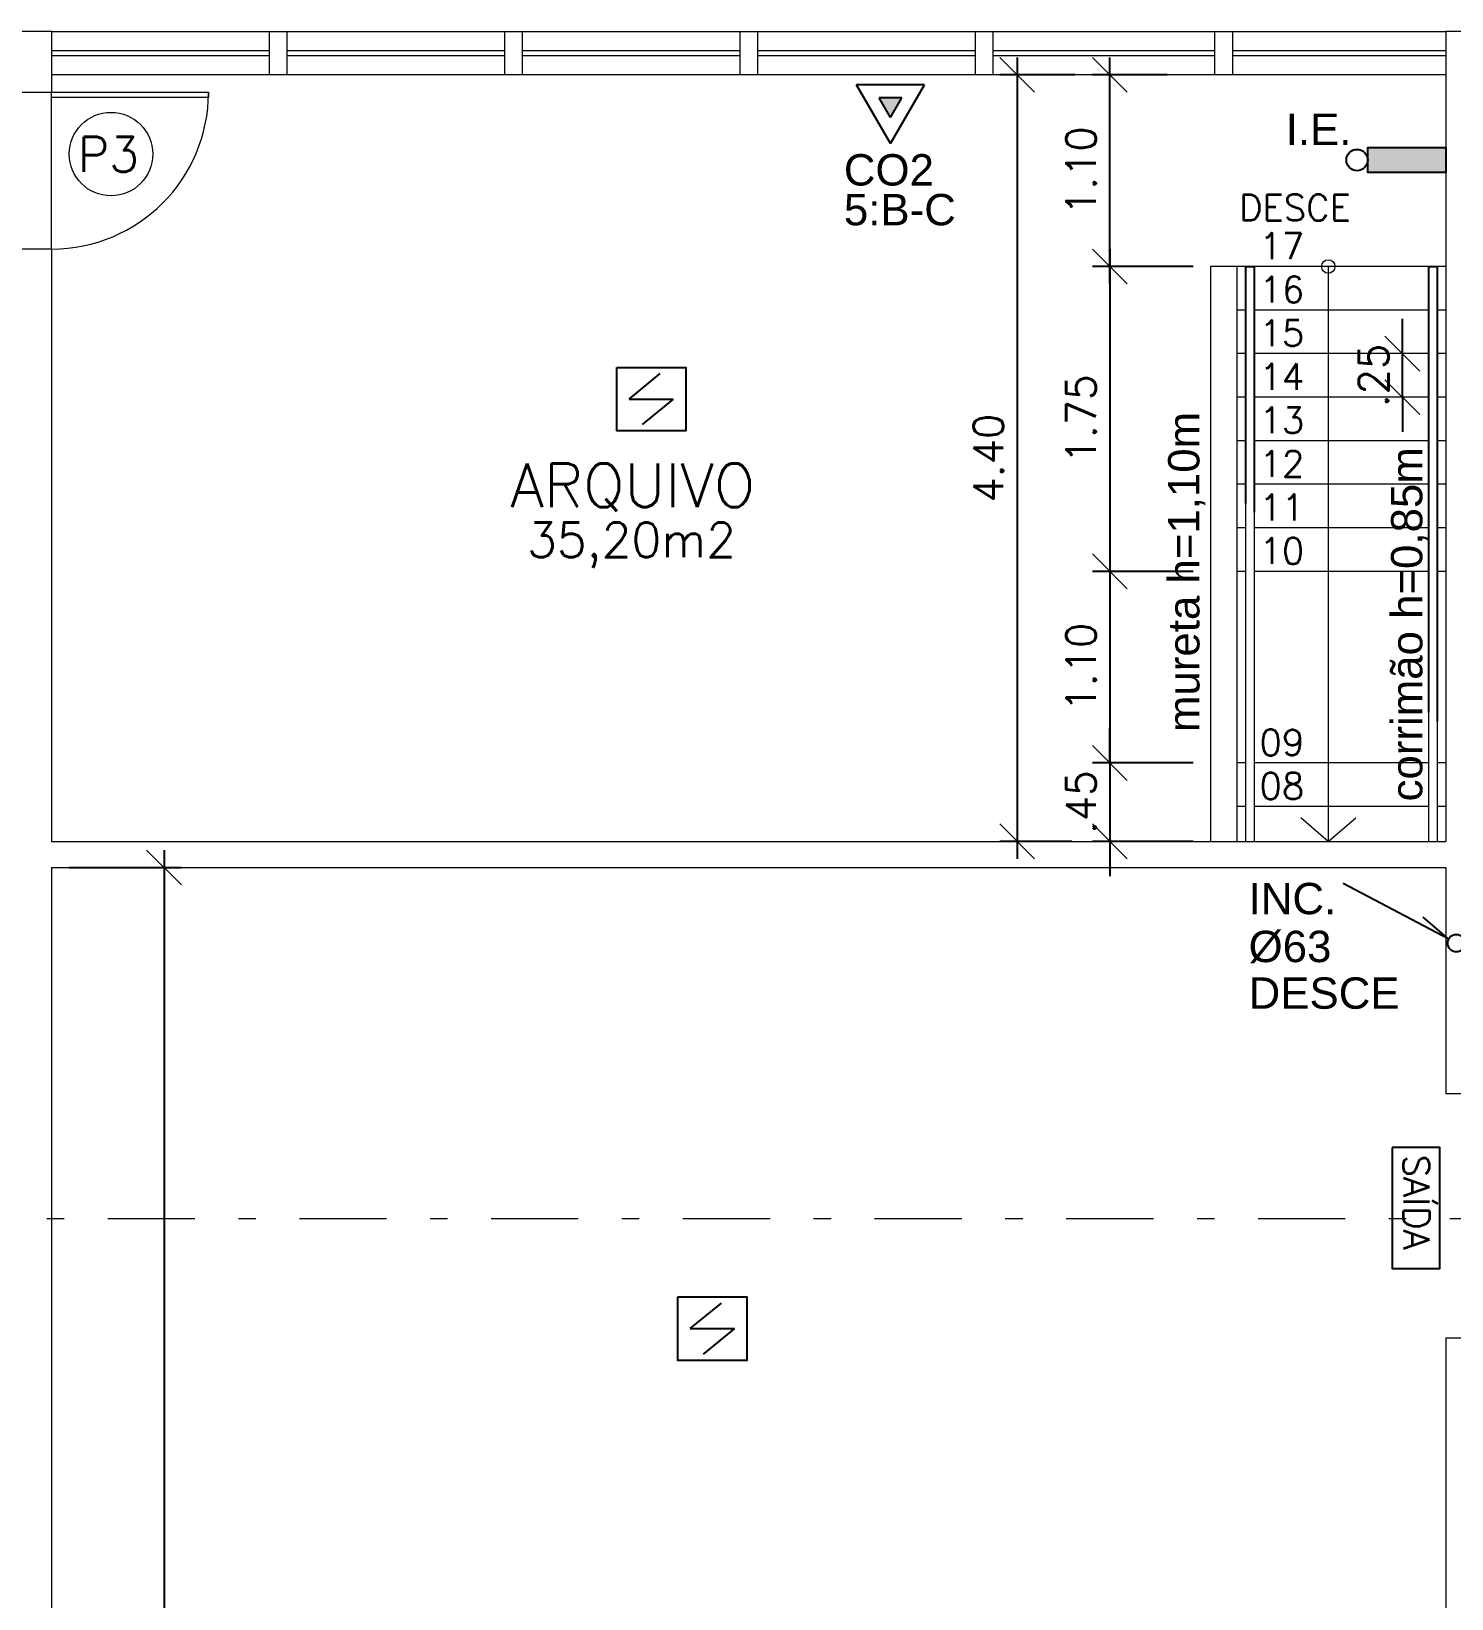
# Model space of a CAD drawing. Header units: millimetres. Extents: x 521 to 1055, y 261 to 520.
# Drawn here: x 685.69 to 693.84, y 495.72 to 504.72 of the extents above; entities that cross this region are included whole.
import ezdxf
from ezdxf.enums import TextEntityAlignment as Align

# ---------------------------------------------------------------- set-up
doc = ezdxf.new("R2010")
doc.units = ezdxf.units.MM
for name, pattern in [('CONTINU', [0]), ('DASHDOT', [1, 0.5, -0.25, 0, -0.25]), ('DASHDOTX2', [2, 1, -0.5, 0, -0.5])]:
    doc.linetypes.add(name, pattern=pattern)
doc.layers.add('0.1', color=8, linetype='Continuous', lineweight=13)
doc.layers.add('ppci', color=8, linetype='Continuous')
doc.styles.add('80X50', font='romans.shx')
doc.styles.add('ROMANS', font='romans')
doc.styles.get("Standard").update_dxf_attribs({"font": 'romans.shx'})
doc.styles.add('STYLE1', font='sanss___.ttf')
doc.dimstyles.new('Fares Eng - 50', dxfattribs={"dimscale": 2, "dimtxt": 0.085, "dimasz": 0.1, "dimexe": 0.05, "dimexo": 0.05, "dimgap": 0.04, "dimtad": 1, "dimzin": 4, "dimdsep": 46, "dimtxsty": 'ROMANS', "dimblk1": 'OBLIQUE', "dimblk2": 'OBLIQUE', "dimsah": 1, "dimcen": 0.05, "dimdle": 0.05, "dimclrd": 8, "dimclre": 8, "dimclrt": 8, "dimaunit": 1, "dimadec": 0, "dimazin": 0, "dimtfac": 1, "dimtix": 1, "dimtmove": 2, "dimatfit": 0, "dimldrblk": 'OPEN90', "dimfxl": 1, "dimtolj": 1, "dimtzin": 0, "dimarcsym": 0})

# ---------------------------------------------------------------- blocks, each defined once
blk = doc.blocks.new('ÁREA')
for p in [(0.00005, 0.003762), (0, 0)]:
    blk.add_attdef('COMPARTIMENTO', text='', height=0.0025).set_placement(p, align=Align.CENTER)
at = {"color": 1}
for p in [(-0.00005, -0.003762), (-0.000099, -0.007523)]:
    blk.add_attdef('ÁREA', text='', height=0.002, dxfattribs=at).set_placement(p, align=Align.CENTER)
blk = doc.blocks.new('_OBLIQUE')
at = {"color": 0, "linetype": 'ByBlock'}
blk.add_line((-0.5, -0.5), (0.5, 0.5), dxfattribs=at)
blk = doc.blocks.new('*D203')
at = {"layer": '0.1', "color": 8, "linetype": 'CONTINU', "lineweight": -2, "transparency": 16777216}
for p, q in [((691.8745, 503.2669), (691.8745, 504.5669)), ((692.2027, 504.4669), (691.7745, 504.4669)), ((692.3527, 503.3669), (691.7745, 503.3669))]:
    blk.add_line(p, q, dxfattribs=at)
at = {"layer": 'DEFPOINTS', "color": 0, "linetype": 'CONTINU', "lineweight": -2, "transparency": 16777216}
for p in [(691.8745, 504.4669), (692.3027, 504.4669), (692.4527, 503.3669)]:
    blk.add_point(p, dxfattribs=at)
at = {"layer": '0.1', "color": 8, "linetype": 'CONTINU', "lineweight": -2, "transparency": 16777216, "xscale": 0.2, "yscale": 0.2, "zscale": 0.2}
for p, rotation in [((691.8745, 504.4669), 90), ((691.8745, 503.3669), 270)]:
    blk.add_blockref('_OBLIQUE', p, dxfattribs=dict(at, rotation=rotation))
at = {"layer": '0.1', "color": 8, "linetype": 'CONTINU', "transparency": 16777216, "insert": (691.7095, 503.9169), "char_height": 0.17, "attachment_point": 5, "rotation": 90, "style": 'ROMANS'}
blk.add_mtext('\\A1;1.10', dxfattribs=at)
blk = doc.blocks.new('_Open90')
at = {"color": 0, "linetype": 'ByBlock', "lineweight": -2}
for p, q in [((-0.5, 0.5), (0, 0)), ((0, 0), (-1, 0)), ((0, 0), (-0.5, -0.5))]:
    blk.add_line(p, q, dxfattribs=at)
blk = doc.blocks.new('*D204')
at = {"layer": '0.1', "color": 8, "linetype": 'CONTINU', "lineweight": -2, "transparency": 16777216}
for p, q in [((691.8745, 503.4669), (691.8745, 501.5169)), ((692.3527, 503.3669), (691.7745, 503.3669)), ((692.3527, 501.6169), (691.7745, 501.6169))]:
    blk.add_line(p, q, dxfattribs=at)
at = {"layer": 'DEFPOINTS', "color": 0, "linetype": 'CONTINU', "lineweight": -2, "transparency": 16777216}
for p in [(692.4527, 503.3669), (691.8745, 501.6169), (692.4527, 501.6169)]:
    blk.add_point(p, dxfattribs=at)
at = {"layer": '0.1', "color": 8, "linetype": 'CONTINU', "lineweight": -2, "transparency": 16777216, "xscale": 0.2, "yscale": 0.2, "zscale": 0.2}
for p, rotation in [((691.8745, 503.3669), 90), ((691.8745, 501.6169), 270)]:
    blk.add_blockref('_OBLIQUE', p, dxfattribs=dict(at, rotation=rotation))
at = {"layer": '0.1', "color": 8, "linetype": 'CONTINU', "transparency": 16777216, "insert": (691.7095, 502.4919), "char_height": 0.17, "attachment_point": 5, "rotation": 90, "style": 'ROMANS'}
blk.add_mtext('\\A1;1.75', dxfattribs=at)
blk = doc.blocks.new('*D205')
at = {"layer": '0.1', "color": 8, "linetype": 'CONTINU', "lineweight": -2, "transparency": 16777216}
for p, q in [((691.8745, 501.7169), (691.8745, 500.4169)), ((692.3527, 501.6169), (691.7745, 501.6169)), ((692.3527, 500.5169), (691.7745, 500.5169))]:
    blk.add_line(p, q, dxfattribs=at)
at = {"layer": 'DEFPOINTS', "color": 0, "linetype": 'CONTINU', "lineweight": -2, "transparency": 16777216}
for p in [(692.4527, 501.6169), (691.8745, 500.5169), (692.4527, 500.5169)]:
    blk.add_point(p, dxfattribs=at)
at = {"layer": '0.1', "color": 8, "linetype": 'CONTINU', "lineweight": -2, "transparency": 16777216, "xscale": 0.2, "yscale": 0.2, "zscale": 0.2}
for p, rotation in [((691.8745, 501.6169), 90), ((691.8745, 500.5169), 270)]:
    blk.add_blockref('_OBLIQUE', p, dxfattribs=dict(at, rotation=rotation))
at = {"layer": '0.1', "color": 8, "linetype": 'CONTINU', "transparency": 16777216, "insert": (691.7095, 501.0669), "char_height": 0.17, "attachment_point": 5, "rotation": 90, "style": 'ROMANS'}
blk.add_mtext('\\A1;1.10', dxfattribs=at)
blk = doc.blocks.new('*D206')
at = {"layer": '0.1', "color": 8, "linetype": 'CONTINU', "lineweight": -2, "transparency": 16777216}
for p, q in [((691.8745, 500.5169), (691.8745, 500.7169)), ((692.3527, 500.5169), (691.7745, 500.5169)), ((691.8745, 500.5169), (691.8745, 500.0669)), ((692.3527, 500.0669), (691.7745, 500.0669)), ((691.8745, 500.0669), (691.8745, 499.8669))]:
    blk.add_line(p, q, dxfattribs=at)
at = {"layer": 'DEFPOINTS', "color": 0, "linetype": 'CONTINU', "lineweight": -2, "transparency": 16777216}
for p in [(692.4527, 500.5169), (691.8745, 500.0669), (692.4527, 500.0669)]:
    blk.add_point(p, dxfattribs=at)
at = {"layer": '0.1', "color": 8, "linetype": 'CONTINU', "lineweight": -2, "transparency": 16777216, "xscale": 0.2, "yscale": 0.2, "zscale": 0.2}
for p, rotation in [((691.8745, 500.5169), 270), ((691.8745, 500.0669), 90)]:
    blk.add_blockref('_OBLIQUE', p, dxfattribs=dict(at, rotation=rotation))
at = {"layer": '0.1', "color": 8, "linetype": 'CONTINU', "transparency": 16777216, "insert": (691.7095, 500.2919), "char_height": 0.17, "attachment_point": 5, "rotation": 90, "style": 'ROMANS'}
blk.add_mtext('\\A1;.45', dxfattribs=at)
blk = doc.blocks.new('*D207')
at = {"layer": '0.1', "color": 8, "linetype": 'CONTINU', "lineweight": -2, "transparency": 16777216}
for p, q in [((691.3428, 504.5669), (691.3428, 499.9669)), ((691.6745, 504.4669), (691.2428, 504.4669)), ((691.6572, 500.0669), (691.2428, 500.0669))]:
    blk.add_line(p, q, dxfattribs=at)
at = {"layer": 'DEFPOINTS', "color": 0, "linetype": 'CONTINU', "lineweight": -2, "transparency": 16777216}
for p in [(691.7745, 504.4669), (691.3428, 500.0669), (691.7572, 500.0669)]:
    blk.add_point(p, dxfattribs=at)
at = {"layer": '0.1', "color": 8, "linetype": 'CONTINU', "lineweight": -2, "transparency": 16777216, "xscale": 0.2, "yscale": 0.2, "zscale": 0.2}
for p, rotation in [((691.3428, 504.4669), 90), ((691.3428, 500.0669), 270)]:
    blk.add_blockref('_OBLIQUE', p, dxfattribs=dict(at, rotation=rotation))
at = {"layer": '0.1', "color": 8, "linetype": 'CONTINU', "transparency": 16777216, "insert": (691.1778, 502.2669), "char_height": 0.17, "attachment_point": 5, "rotation": 90, "style": 'ROMANS'}
blk.add_mtext('\\A1;4.40', dxfattribs=at)
blk = doc.blocks.new('*D208')
at = {"layer": '0.1', "color": 8, "linetype": 'CONTINU', "lineweight": -2, "transparency": 16777216}
for p, q in [((693.5528, 502.8669), (693.5528, 503.0669)), ((693.5528, 502.6169), (693.5528, 502.8669)), ((693.5528, 502.6169), (693.5528, 502.4169))]:
    blk.add_line(p, q, dxfattribs=at)
at = {"layer": 'DEFPOINTS', "color": 0, "linetype": 'CONTINU', "lineweight": -2, "transparency": 16777216}
for p in [(693.5528, 502.8669), (693.5528, 502.8669), (693.5528, 502.6169)]:
    blk.add_point(p, dxfattribs=at)
at = {"layer": '0.1', "color": 8, "linetype": 'CONTINU', "lineweight": -2, "transparency": 16777216, "xscale": 0.2, "yscale": 0.2, "zscale": 0.2}
for p, rotation in [((693.5528, 502.8669), 270), ((693.5528, 502.6169), 90)]:
    blk.add_blockref('_OBLIQUE', p, dxfattribs=dict(at, rotation=rotation))
at = {"layer": '0.1', "color": 8, "linetype": 'CONTINU', "transparency": 16777216, "insert": (693.3878, 502.7419), "char_height": 0.17, "attachment_point": 5, "rotation": 90, "style": 'ROMANS'}
blk.add_mtext('\\A1;.25', dxfattribs=at)
blk = doc.blocks.new('*D3379')
at = {"layer": '0.1', "color": 8, "linetype": 'CONTINU', "lineweight": -2, "transparency": 16777216}
for p, q in [((686.4479, 500.0169), (686.4479, 489.8669)), ((685.9027, 499.9169), (686.5479, 499.9169)), ((685.9027, 489.9669), (686.5479, 489.9669))]:
    blk.add_line(p, q, dxfattribs=at)
at = {"layer": 'DEFPOINTS', "color": 0, "linetype": 'CONTINU', "lineweight": -2, "transparency": 16777216}
for p in [(685.8027, 499.9169), (685.8027, 489.9669), (686.4479, 489.9669)]:
    blk.add_point(p, dxfattribs=at)
at = {"layer": '0.1', "color": 8, "linetype": 'CONTINU', "lineweight": -2, "transparency": 16777216, "xscale": 0.2, "yscale": 0.2, "zscale": 0.2}
for p, rotation in [((686.4479, 499.9169), 90), ((686.4479, 489.9669), 270)]:
    blk.add_blockref('_OBLIQUE', p, dxfattribs=dict(at, rotation=rotation))
at = {"layer": '0.1', "color": 8, "linetype": 'CONTINU', "lineweight": -2, "transparency": 16777216, "insert": (686.2829, 494.9419), "char_height": 0.17, "attachment_point": 5, "rotation": 90, "style": 'ROMANS'}
blk.add_mtext('\\A1;9.95', dxfattribs=at)

msp = doc.modelspace()

# ---------------------------------------------------------------- hatches: boundary and pattern name
at = {"layer": 'ppci'}
for points in [[(690.61566, 504.22254), (690.68075, 504.33529), (690.55056, 504.33529)], [(693.35419, 504.04939), (693.35419, 503.90689), (693.80272, 503.90689), (693.80272, 504.04939)]]:
    msp.add_hatch(color=10, dxfattribs=at).paths.add_polyline_path(points)

# ---------------------------------------------------------------- linework, layer by layer
at = {"layer": '0.1', "color": 7}
for p, q in [((685.80272, 504.71692), (685.55272, 504.71692)), ((685.80272, 504.71692), (685.80272, 504.36692)), ((693.95272, 504.71692), (693.80272, 504.71692)), ((693.80272, 504.71692), (693.80272, 500.06692)), ((685.55272, 504.36692), (685.80272, 504.36692)), ((685.80272, 503.46692), (685.55272, 503.46692)), ((685.80272, 503.46692), (685.80272, 500.06692)), ((685.80272, 500.06692), (693.80272, 500.06692)), ((685.80272, 499.91692), (693.80272, 499.91692)), ((685.80272, 499.91692), (685.80272, 489.71692)), ((693.80272, 499.91692), (693.80272, 498.61692)), ((693.95272, 498.61692), (693.80272, 498.61692)), ((693.80272, 497.21692), (693.95272, 497.21692)), ((693.80272, 497.21692), (693.80272, 489.71692))]:
    msp.add_line(p, q, dxfattribs=at)
at = {"layer": '0.1', "color": 8}
for p, q in [((685.80272, 504.71692), (687.05272, 504.71692)), ((687.15272, 504.71692), (688.40272, 504.71692)), ((688.50272, 504.71692), (689.75272, 504.71692)), ((689.85272, 504.71692), (691.10272, 504.71692)), ((691.20272, 504.71692), (692.47772, 504.71692)), ((692.57772, 504.71692), (693.80272, 504.71692)), ((685.80272, 504.60692), (687.05272, 504.60692)), ((687.15272, 504.60692), (688.40272, 504.60692)), ((688.50272, 504.60692), (689.75272, 504.60692)), ((689.85272, 504.60692), (691.10272, 504.60692)), ((691.20272, 504.60692), (692.47772, 504.60692)), ((692.57772, 504.60692), (693.80272, 504.60692)), ((687.05272, 504.57692), (685.80272, 504.57692)), ((688.40272, 504.57692), (687.15272, 504.57692)), ((689.75272, 504.57692), (688.50272, 504.57692)), ((691.10272, 504.57692), (689.85272, 504.57692)), ((692.47772, 504.57692), (691.20272, 504.57692)), ((693.80272, 504.57692), (692.57772, 504.57692)), ((687.05272, 504.46692), (685.80272, 504.46692)), ((688.40272, 504.46692), (687.15272, 504.46692)), ((689.75272, 504.46692), (688.50272, 504.46692)), ((691.10272, 504.46692), (689.85272, 504.46692)), ((692.47772, 504.46692), (691.20272, 504.46692)), ((693.80272, 504.46692), (692.57772, 504.46692)), ((692.45272, 503.36692), (692.45272, 500.06692)), ((692.60272, 503.36692), (692.45272, 503.36692)), ((692.60272, 503.36692), (692.60272, 500.06692)), ((692.65272, 503.36692), (692.60272, 503.36692)), ((693.70272, 503.36692), (692.70272, 503.36692)), ((693.12772, 503.36692), (693.12772, 500.06692)), ((693.80272, 503.36692), (693.75272, 503.36692)), ((692.65272, 503.11692), (692.60272, 503.11692)), ((693.70272, 503.11692), (692.70272, 503.11692)), ((693.80272, 503.11692), (693.75272, 503.11692)), ((692.65272, 502.86692), (692.60272, 502.86692)), ((693.70272, 502.86692), (692.70272, 502.86692)), ((693.80272, 502.86692), (693.75272, 502.86692)), ((693.70272, 502.61692), (692.70272, 502.61692)), ((693.70272, 502.36692), (692.70272, 502.36692)), ((693.70272, 502.11692), (692.70272, 502.11692)), ((692.65272, 502.0064), (692.65272, 500.06692)), ((692.70272, 501.9564), (692.70272, 500.06692)), ((692.65272, 501.86692), (692.60272, 501.86692)), ((692.7922, 501.86692), (692.70272, 501.86692)), ((693.70272, 501.86692), (692.7922, 501.86692)), ((692.65272, 501.61692), (692.60272, 501.61692)), ((692.8922, 501.61692), (692.70272, 501.61692)), ((693.70272, 501.61692), (692.8922, 501.61692)), ((693.70272, 500.8064), (693.70272, 500.06692)), ((693.75272, 500.7564), (693.75272, 500.06692)), ((692.65272, 500.51692), (692.60272, 500.51692)), ((693.70272, 500.51692), (692.70272, 500.51692)), ((693.80272, 500.51692), (693.75272, 500.51692)), ((692.65272, 500.26692), (692.60272, 500.26692)), ((693.70272, 500.26692), (692.70272, 500.26692)), ((693.80272, 500.26692), (693.75272, 500.26692)), ((693.12772, 500.06692), (692.97031, 500.20167)), ((693.12772, 500.06692), (693.28513, 500.20167))]:
    msp.add_line(p, q, dxfattribs=at)
at = {"layer": '0.1', "color": 8, "linetype": 'CONTINU'}
msp.add_line((685.80272, 503.46692), (685.80272, 504.36692), dxfattribs=at)
at = {"layer": '0.1', "color": 8, "linetype": 'DASHDOT', "ltscale": 0.2}
for p, q in [((692.65272, 502.61692), (692.60272, 502.61692)), ((693.80272, 502.61692), (693.75272, 502.61692)), ((692.65272, 502.36692), (692.60272, 502.36692)), ((693.80272, 502.36692), (693.75272, 502.36692)), ((692.65272, 502.11692), (692.60272, 502.11692)), ((693.80272, 502.11692), (693.75272, 502.11692)), ((693.80272, 501.86692), (693.75272, 501.86692)), ((693.80272, 501.61692), (693.75272, 501.61692))]:
    msp.add_line(p, q, dxfattribs=at)
at = {"layer": '0.1', "color": 8, "linetype": 'DASHDOTX2', "ltscale": 0.5}
msp.add_line((667.42476, 497.90205), (756.12641, 497.90205), dxfattribs=at)
at = {"layer": '0.1', "color": 8}
for points in [[(687.05272, 504.71692), (687.15272, 504.71692), (687.15272, 504.46692), (687.05272, 504.46692)], [(688.40272, 504.71692), (688.50272, 504.71692), (688.50272, 504.46692), (688.40272, 504.46692)], [(689.75272, 504.71692), (689.85272, 504.71692), (689.85272, 504.46692), (689.75272, 504.46692)], [(691.10272, 504.71692), (691.20272, 504.71692), (691.20272, 504.46692), (691.10272, 504.46692)], [(692.47772, 504.71692), (692.57772, 504.71692), (692.57772, 504.46692), (692.47772, 504.46692)], [(685.80272, 504.36692), (686.70272, 504.36692), (686.70272, 504.33692), (685.80272, 504.33692)]]:
    msp.add_lwpolyline(points, close=True, dxfattribs=at)
for centre, radius in [((686.14334, 504.01234), 0.23964), ((693.12772, 503.36692), 0.03865)]:
    msp.add_circle(centre, radius, dxfattribs=at)
at = {"layer": '0.1', "color": 8, "linetype": 'CONTINU'}
msp.add_arc((685.80272, 504.36692), 0.9, 270, 360, dxfattribs=at)
at = {"layer": 'ppci', "color": 10, "linetype": 'Continuous'}
for p, q in [((690.81066, 504.41029), (690.42066, 504.41029)), ((690.61566, 504.07254), (690.42066, 504.41029)), ((690.61566, 504.07254), (690.81066, 504.41029)), ((690.68075, 504.33529), (690.55056, 504.33529)), ((690.61566, 504.22254), (690.55056, 504.33529)), ((690.61566, 504.22254), (690.68075, 504.33529)), ((689.11614, 502.60547), (689.29477, 502.75178)), ((689.11614, 502.60547), (689.36945, 502.60547)), ((689.36945, 502.60547), (689.19082, 502.45916)), ((689.46693, 497.26948), (689.64556, 497.4158)), ((689.46693, 497.26948), (689.72024, 497.26948)), ((689.72024, 497.26948), (689.54161, 497.12317))]:
    msp.add_line(p, q, dxfattribs=at)
at = {"layer": 'ppci', "color": 10}
for p, q in [((692.65272, 503.36692), (692.65272, 502.0064)), ((692.65272, 503.36692), (692.70272, 503.36692)), ((692.70272, 503.36692), (692.70272, 501.9564)), ((693.70272, 503.36692), (693.70272, 500.8064)), ((693.70272, 503.36692), (693.75272, 503.36692)), ((693.75272, 503.36692), (693.75272, 500.7564)), ((693.81867, 499.50568), (693.21272, 499.82413)), ((693.81867, 499.50568), (693.67256, 499.63091))]:
    msp.add_line(p, q, dxfattribs=at)
msp.add_lwpolyline([(693.80272, 504.04939), (693.80272, 503.90689), (693.35419, 503.90689), (693.35419, 504.04939)], close=True, dxfattribs=at)
at = {"layer": 'ppci', "color": 10, "linetype": 'Continuous'}
for points in [[(689.0449, 502.78768), (689.44069, 502.78768), (689.44069, 502.42326), (689.0449, 502.42326)], [(689.39569, 497.45169), (689.79148, 497.45169), (689.79148, 497.08727), (689.39569, 497.08727)]]:
    msp.add_lwpolyline(points, close=True, dxfattribs=at)
at = {"layer": 'ppci', "color": 10, "linetype": 'CONTINU'}
msp.add_lwpolyline([(693.49393, 498.30903), (693.49393, 497.61501), (693.76875, 497.61501), (693.76875, 498.30903)], close=True, dxfattribs=at)
at = {"layer": 'ppci', "color": 10}
for centre, radius in [((693.29302, 503.97814), 0.06117), ((693.86293, 499.48242), 0.05)]:
    msp.add_circle(centre, radius, dxfattribs=at)

# ---------------------------------------------------------------- block references
at = {"layer": '0.1', "color": 8}
ref = msp.add_blockref('ÁREA', (689.13657, 501.98613), dxfattribs=dict(at, xscale=133.3333333333333, yscale=133.3333333333333, zscale=133.3333333333333))
ref.add_attrib('COMPARTIMENTO', 'ARQUIVO', dxfattribs={"layer": '0', "color": 3, "height": 0.25}).set_placement((689.13657, 501.98613), align=Align.CENTER)
ref.add_attrib('ÁREA', '35,20m2', dxfattribs={"layer": '0', "color": 1, "height": 0.2}).set_placement((689.12994, 501.69818), align=Align.CENTER)

# ---------------------------------------------------------------- texts
msp.add_text('P3', height=0.2, dxfattribs=at).set_placement((685.95273, 503.91083))
at = {"layer": '0.1', "color": 8, "style": '80X50'}
for s, p in [('DESCE', (692.61484, 503.6301)), ('17', (692.73311, 503.40934)), ('16', (692.73311, 503.15934)), ('15', (692.73311, 502.90934)), ('14', (692.73311, 502.65934)), ('13', (692.73311, 502.40934)), ('12', (692.73311, 502.15934)), ('11', (692.73311, 501.90934)), ('10', (692.73311, 501.65934)), ('09', (692.73311, 500.55934)), ('08', (692.73311, 500.30934))]:
    msp.add_text(s, height=0.15, dxfattribs=at).set_placement(p)
at = {"layer": 'ppci', "color": 10, "style": 'STYLE1'}
for s, p in [('I.E.', (692.88369, 504.0646)), ('CO2', (690.34832, 503.83182)), ('5:B-C', (690.34832, 503.60346)), ('INC.', (692.67074, 499.64838)), ('Ø63', (692.67074, 499.37354)), ('DESCE', (692.67074, 499.1059))]:
    msp.add_text(s, height=0.18, dxfattribs=at).set_placement(p)
for s, p in [('mureta h=1,10m', (692.3887, 500.69439)), ('corrimão h=0,85m', (693.66783, 500.29603))]:
    msp.add_text(s, height=0.18, rotation=90, dxfattribs=at).set_placement(p)
at = {"layer": 'ppci', "color": 10, "text_generation_flag": 6}
msp.add_text('SAÍDA', height=0.15, rotation=90, dxfattribs=at).set_placement((693.55879, 498.26792))

# ---------------------------------------------------------------- dimensions: what is measured, and where the dimension line sits
at = {"layer": '0.1', "color": 8, "linetype": 'CONTINU'}
for base, p1, p2, picture, middle in [((691.34281, 500.06692), (691.77448, 504.46692), (691.75717, 500.06692), '*D207', (691.17781, 502.26692)), ((691.87448, 504.46692), (692.45272, 503.36692), (692.30272, 504.46692), '*D203', (691.70948, 503.91692)), ((691.87448, 501.61692), (692.45272, 503.36692), (692.45272, 501.61692), '*D204', (691.70948, 502.49192)), ((693.55277, 502.86692), (693.55277, 502.61692), (693.55277, 502.86692), '*D208', (693.38777, 502.74192)), ((691.87448, 500.51692), (692.45272, 501.61692), (692.45272, 500.51692), '*D205', (691.70948, 501.06692)), ((691.87448, 500.06692), (692.45272, 500.51692), (692.45272, 500.06692), '*D206', (691.70948, 500.29192))]:
    dim = msp.add_linear_dim(base=base, p1=p1, p2=p2, angle=90, dimstyle='Fares Eng - 50', dxfattribs=at)
    dim.commit()
    dim.dimension.update_dxf_attribs({"geometry": picture, "text_midpoint": middle})
at = {"layer": '0.1', "color": 8, "linetype": 'CONTINU', "lineweight": -2}
dim = msp.add_linear_dim(base=(686.44793, 489.96692), p1=(685.80272, 499.91692), p2=(685.80272, 489.96692), angle=90, dimstyle='Fares Eng - 50', dxfattribs=at)
dim.commit()
dim.dimension.update_dxf_attribs({"geometry": '*D3379', "text_midpoint": (686.28293, 494.94192)})

doc.saveas('drawing.dxf')
